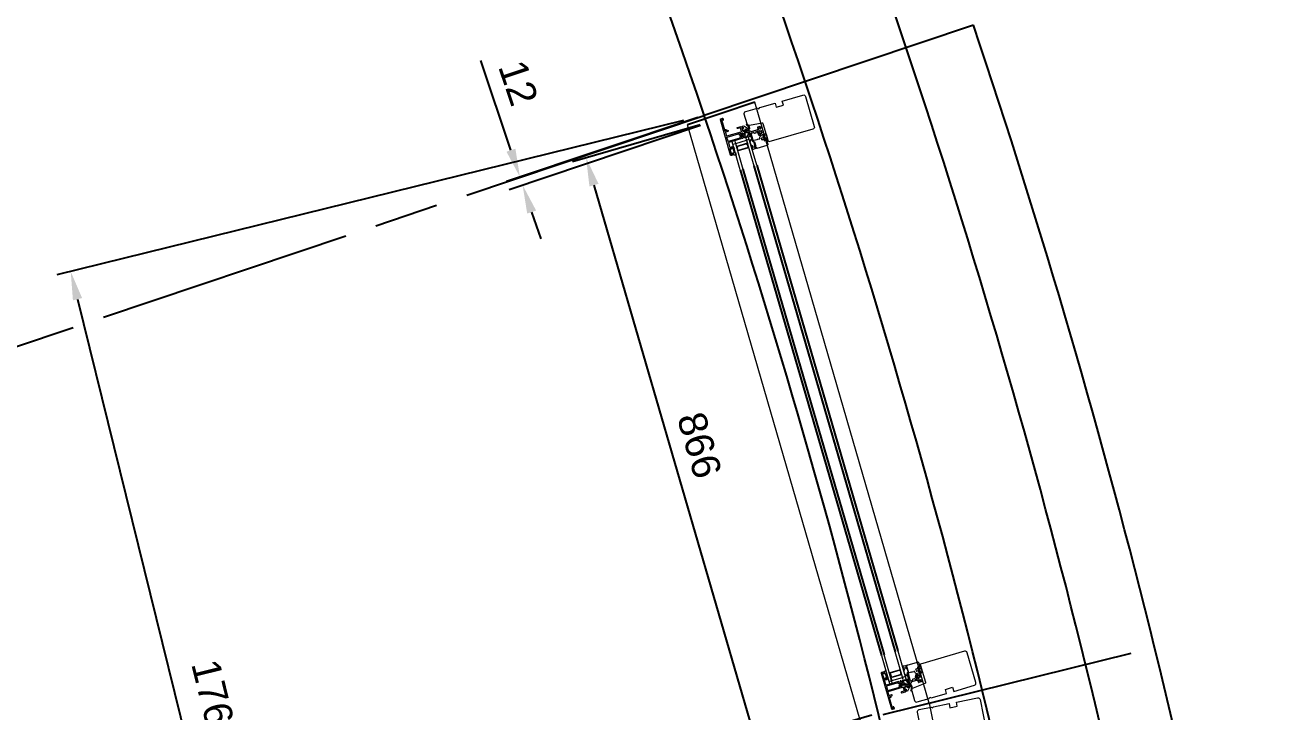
# Model space of a CAD drawing. Header units: inches. Extents: x 19267 to 40087, y 4081 to 15521.
# Drawn here: x 28340 to 30113, y 7083 to 8051 of the extents above; entities that cross this region are included whole.
import ezdxf

# ---------------------------------------------------------------- set-up
doc = ezdxf.new("R2010")
doc.units = ezdxf.units.IN
doc.header["$MEASUREMENT"] = 0
doc.linetypes.add('CENTERLINE', pattern=[30, 12, -1.5, 3, -1.5, 12])
doc.layers.get('DEFPOINTS').update_dxf_attribs({"color": 251})
doc.layers.add('20-TEXT', color=3, linetype='Continuous')
doc.layers.add('DWG', color=7, linetype='Continuous')
doc.layers.add('NEW_GF', color=7, linetype='Continuous', true_color=0xffffff)
for name, color, linetype, lineweight in [('VELFAC_ALU', 4, 'Continuous', 0), ('VELFAC_COMPOSITE', 4, 'Continuous', 0), ('VELFAC_GASKET', 5, 'Continuous', 0), ('VELFAC_GLAZING', 5, 'Continuous', 0), ('VELFAC_GLAZING_BEAD', 5, 'Continuous', 0), ('VELFAC_WOOD', 2, 'Continuous', 0)]:
    doc.layers.add(name, color=color, linetype=linetype, lineweight=lineweight)
doc.styles.get("Standard").update_dxf_attribs({"font": 'arial.ttf'})
doc.dimstyles.new('20-TEXT', dxfattribs={"dimscale": 20, "dimtxt": 2, "dimasz": 2, "dimexe": 1, "dimexo": 1.5, "dimgap": 1, "dimtad": 1, "dimdec": 0, "dimzin": 0, "dimdsep": 46, "dimtxsty": 'Standard', "dimcen": 0.09, "dimadec": 4, "dimazin": 0, "dimtfac": 1, "dimtdec": 0, "dimtofl": 0, "dimtmove": 0, "dimatfit": 3, "dimfxl": 1, "dimtolj": 1, "dimtzin": 0, "dimarcsym": 0})

# ---------------------------------------------------------------- blocks, each defined once
blk = doc.blocks.new('*D103')
at = {"layer": '20-TEXT', "color": 0, "lineweight": -2, "transparency": 16777216}
for p, q in [((29267.6, 7916.6), (28384.9, 7698.8)), ((28413.9, 7664.7), (28816.2, 6033.7)), ((29689.1, 6207.8), (28806.4, 5990.1))]:
    blk.add_line(p, q, dxfattribs=at)
at = {"layer": '20-TEXT', "color": 0, "transparency": 16777216}
for points in [[(28420.3, 7666.3), (28407.4, 7663.1), (28404.3, 7703.6)], [(28822.7, 6035.3), (28809.8, 6032.1), (28825.8, 5994.9)]]:
    blk.add_solid(points, dxfattribs=at)
at = {"layer": 'DEFPOINTS', "color": 0, "transparency": 16777216}
for p in [(29296.7, 7923.7), (29718.3, 6215), (28825.8, 5994.9)]:
    blk.add_point(p, dxfattribs=at)
at = {"layer": '20-TEXT', "color": 0, "transparency": 16777216, "insert": (28659.9, 6860.3), "char_height": 40, "attachment_point": 5, "rotation": 283.8574}
blk.add_mtext('\\A1;1760 Structural Opening', dxfattribs=at)
blk = doc.blocks.new('*D106')
at = {"layer": '20-TEXT', "color": 0, "lineweight": -2, "transparency": 16777216}
for p, q in [((29291.2, 7910.5), (29111.1, 7858.2)), ((29141.4, 7825.4), (29360.8, 7070.2)), ((29532.9, 7078.5), (29352.7, 7026.2))]:
    blk.add_line(p, q, dxfattribs=at)
at = {"layer": '20-TEXT', "color": 0, "transparency": 16777216}
for points in [[(29147.8, 7827.2), (29135, 7823.5), (29130.3, 7863.8)], [(29367.2, 7072), (29354.4, 7068.3), (29371.9, 7031.8)]]:
    blk.add_solid(points, dxfattribs=at)
at = {"layer": 'DEFPOINTS', "color": 0, "transparency": 16777216}
for p in [(29320, 7918.9), (29561.7, 7086.9), (29371.9, 7031.8)]:
    blk.add_point(p, dxfattribs=at)
at = {"layer": '20-TEXT', "color": 0, "transparency": 16777216, "insert": (29289.9, 7459), "char_height": 40, "attachment_point": 5, "rotation": 286.1959}
blk.add_mtext('\\A1;866', dxfattribs=at)
blk = doc.blocks.new('*D107')
at = {"layer": '20-TEXT', "color": 0, "lineweight": -2, "transparency": 16777216}
for p, q in [((29024.4, 7874.7), (28982.1, 8000.9)), ((29287.8, 7920.7), (29018.1, 7830.4)), ((29291.6, 7909.4), (29022, 7819)), ((29053.6, 7787.4), (29066.3, 7749.5))]:
    blk.add_line(p, q, dxfattribs=at)
at = {"layer": '20-TEXT', "color": 0, "transparency": 16777216}
for points in [[(29030.7, 7876.8), (29018.1, 7872.6), (29037.1, 7836.7)], [(29059.9, 7789.6), (29047.3, 7785.3), (29040.9, 7825.4)]]:
    blk.add_solid(points, dxfattribs=at)
at = {"layer": 'DEFPOINTS', "color": 0, "transparency": 16777216}
for p in [(29316.2, 7930.3), (29320, 7918.9), (29037.1, 7836.7)]:
    blk.add_point(p, dxfattribs=at)
at = {"layer": '20-TEXT', "color": 0, "transparency": 16777216, "insert": (29034.9, 7969.5), "char_height": 40, "attachment_point": 5, "rotation": 288.5229}
blk.add_mtext('\\A1;12', dxfattribs=at)

msp = doc.modelspace()

# ---------------------------------------------------------------- hatches: boundary and pattern name
at = {"layer": 'VELFAC_COMPOSITE'}
h = msp.add_hatch(color=8, dxfattribs=at)
h.paths.add_polyline_path([(29354.6, 7892.4, -0.520567), (29352.7, 7894), (29352.7, 7894.4, 0.520567), (29351.9, 7895), (29350.2, 7894.5, -0.131652), (29350.1, 7894.5), (29349.7, 7894.6, -0.414214), (29349.5, 7894.9), (29349.7, 7895.8, -0.414214), (29350.1, 7896), (29350.2, 7896, 1.69614), (29350.5, 7897), (29350.3, 7897.1, -0.414214), (29350.1, 7897.4), (29350.3, 7898.3, -0.414214), (29350.7, 7898.5), (29351, 7898.4, -0.131652), (29351.2, 7898.3), (29352.4, 7897.1, 0.57735), (29353.3, 7897.4), (29353.7, 7899.1, -0.267949), (29355.1, 7900.5), (29356, 7900.8, 0.267949), (29356.2, 7901, -0.267949), (29356.4, 7901.2), (29359.9, 7902.2, -0.176327), (29360.5, 7902.1), (29362.7, 7901.2, 0.176327), (29364, 7901.1), (29371.9, 7903.4, 0.414214), (29372.2, 7904), (29371.5, 7906.4, -0.414214), (29371.9, 7907), (29375.2, 7908, -0.414214), (29375.9, 7907.6), (29376.3, 7906.1, -0.342001), (29375.9, 7904.9, -0.490311), (29375.6, 7905.1), (29375.3, 7905.9, 0.414214), (29374.7, 7906.3), (29373.7, 7906, 0.414214), (29373.4, 7905.4), (29374.3, 7902.2, 0.198912), (29374.8, 7901.6), (29376.3, 7900.8, 0.668179), (29376.7, 7901.1), (29376.5, 7901.8, -0.490311), (29376.7, 7902.1, -0.342001), (29377.7, 7901.3), (29378.1, 7899.8, -0.414214), (29377.8, 7899.1), (29374.8, 7898.3, -0.198912), (29374.1, 7898.4), (29373.3, 7898.8, -0.198912), (29373.2, 7898.9), (29373.1, 7899.1, -0.414214), (29373.2, 7899.4), (29374.2, 7899.7, 0.668179), (29374.2, 7900.2), (29373.3, 7900.7, -0.148291), (29372.9, 7901.2, 0.357756), (29372.3, 7901.4), (29369.9, 7900.7, 0.414214), (29369.6, 7900.3), (29369.9, 7899.5, -0.414214), (29369.7, 7899.1), (29367.5, 7898.5, -0.349216), (29367.2, 7898.6), (29366.7, 7899.5, 0.349216), (29366.3, 7899.7), (29360, 7897.8, 0.414214), (29359.3, 7896.6), (29359.5, 7895.9, 0.414214), (29360.1, 7895.6), (29361.5, 7896, -0.414214), (29362.1, 7895.7), (29362.2, 7895.4, -0.414214), (29361.7, 7894.5)])
h.paths.add_polyline_path([(29358.2, 7895.8), (29358.1, 7896.3, -0.414214), (29359.6, 7899), (29360.2, 7899.2, 1), (29359.8, 7900.6), (29355.8, 7899.4, 0.267949), (29354.8, 7898.3), (29354, 7895), (29354, 7894.5, 0.520567), (29354.8, 7893.8), (29357.5, 7894.6, 0.414214)], flags=16)
h = msp.add_hatch(color=8, dxfattribs=at)
h.paths.add_polyline_path([(29576.7, 7127.7, 0.520567), (29575.9, 7125.4), (29576.2, 7125.1, -0.520567), (29575.8, 7124.1), (29574.1, 7123.6, 0.131652), (29574, 7123.6), (29573.7, 7123.3, 0.414214), (29573.8, 7122.9), (29574.4, 7122.2, 0.414214), (29574.8, 7122.3), (29574.9, 7122.4, -1.69614), (29575.7, 7121.6), (29575.6, 7121.5, 0.414214), (29575.6, 7121.1), (29576.2, 7120.5, 0.414214), (29576.7, 7120.5), (29576.9, 7120.8, 0.131652), (29577, 7120.9), (29577.4, 7122.6, -0.57735), (29578.3, 7122.9), (29579.5, 7121.7, 0.267949), (29581.5, 7121.2), (29582.4, 7121.5, -0.267949), (29582.7, 7121.4, 0.267949), (29583, 7121.3), (29586.4, 7122.3, 0.176327), (29587, 7122.7), (29588.2, 7124.7, -0.176327), (29589.3, 7125.5), (29597.2, 7127.8, -0.414214), (29597.8, 7127.4), (29598.5, 7125, 0.414214), (29599.1, 7124.7), (29602.5, 7125.7, 0.414214), (29602.8, 7126.3), (29602.4, 7127.8, 0.342001), (29601.4, 7128.6, 0.490311), (29601.2, 7128.3), (29601.5, 7127.4, -0.414214), (29601.1, 7126.8), (29600.2, 7126.5, -0.414214), (29599.5, 7126.9), (29598.6, 7130, -0.198912), (29598.7, 7130.8), (29599.5, 7132.3, -0.668179), (29600.1, 7132.2), (29600.2, 7131.6, 0.490311), (29600.5, 7131.4, 0.342001), (29601, 7132.6), (29600.5, 7134.1, 0.414214), (29599.9, 7134.5), (29597, 7133.6, 0.198912), (29596.4, 7133.1), (29595.9, 7132.3, 0.198912), (29595.9, 7132.2), (29596, 7132, 0.414214), (29596.2, 7131.8), (29597.1, 7132.1, -0.668179), (29597.5, 7131.7), (29596.9, 7130.7, 0.148291), (29596.8, 7130.1, -0.357756), (29596.5, 7129.6), (29594, 7128.9, -0.414214), (29593.7, 7129.1), (29593.4, 7130, 0.414214), (29593, 7130.2), (29590.9, 7129.6, 0.349216), (29590.7, 7129.2), (29590.7, 7128.2, -0.349216), (29590.5, 7127.9), (29584.2, 7126, -0.414214), (29582.9, 7126.7), (29582.7, 7127.4, -0.414214), (29583.1, 7128), (29584.5, 7128.4, 0.414214), (29584.8, 7129), (29584.8, 7129.3, 0.414214), (29583.8, 7129.8)])
h.paths.add_polyline_path([(29581.6, 7126.8), (29581.7, 7126.3, 0.414214), (29584.5, 7124.8), (29585.1, 7125, -1), (29585.5, 7123.7), (29581.5, 7122.5, -0.267949), (29580.1, 7122.9), (29577.6, 7125.2), (29577.3, 7125.6, -0.520567), (29577.7, 7126.7), (29580.3, 7127.5, -0.414214)], flags=16)

# ---------------------------------------------------------------- linework, layer by layer
at = {"color": 5}
msp.add_arc((19156.8, 4516), 10697.3, 9.13882, 18.57589, dxfattribs=at)
at = {"layer": '20-TEXT', "color": 1, "linetype": 'CENTERLINE', "ltscale": 30}
for p, q in [((26403, 6951), (29296.7, 7923.7)), ((26403, 6303.5), (29931.1, 7173.9))]:
    msp.add_line(p, q, dxfattribs=at)
at = {"layer": 'DWG', "ltscale": 5}
for p, q in [((29347.5, 7846.8), (29546.3, 7162.4)), ((29351.3, 7847.9), (29550.1, 7163.5)), ((29366.7, 7852.4), (29565.5, 7168)), ((29370.6, 7853.5), (29569.3, 7169.1))]:
    msp.add_line(p, q, dxfattribs=at)
at = {"layer": 'NEW_GF', "color": 4, "linetype": 'Continuous', "ltscale": 100}
for p, q in [((29676, 8050.8), (29296.7, 7923.7)), ((29676, 8050.8), (29296.7, 7923.7)), ((29367.9, 7942.3), (29273.1, 7910.5))]:
    msp.add_line(p, q, dxfattribs=at)
msp.add_arc((19163.1, 4518.7), 10690.4, 18.57328, 23.96649, dxfattribs=at)
at = {"layer": 'NEW_GF', "color": 2, "linetype": 'Continuous', "ltscale": 100}
for centre, radius, start, end in [((19166.8, 4520.2), 10836.4, 18.57079, 23.6146), ((19166.8, 4520.2), 10836.4, 18.57079, 23.6146), ((19158.1, 4516.3), 10995.9, 18.57497, 23.27382)]:
    msp.add_arc(centre, radius, start, end, dxfattribs=at)
at = {"layer": 'NEW_GF', "color": 1, "linetype": 'Continuous', "ltscale": 100}
for centre, radius, start, end in [((19159.7, 4516.6), 11094.3, 9.14031, 18.57608), ((19161.1, 4517.2), 10992.8, 9.13767, 18.57571), ((19159.8, 4516.4), 10844.2, 9.13981, 18.57805)]:
    msp.add_arc(centre, radius, start, end, dxfattribs=at)
at = {"layer": 'VELFAC_ALU'}
for p, q in [((29613.4, 7095.5), (29367.9, 7942.3)), ((29516.3, 7071.5), (29273.1, 7910.5)), ((29613.4, 7095.5), (29789.9, 6231.7))]:
    msp.add_line(p, q, dxfattribs=at)
for points in [[(29348.1, 7890.6), (29331.2, 7885.7, 0.414214), (29330.9, 7885.1), (29332.7, 7878.8, 0.414214), (29333.3, 7878.5), (29334.9, 7878.9, -0.414214), (29335.3, 7878.7), (29335.6, 7877.6, -0.341999), (29335.2, 7876.4, -0.490314), (29334.9, 7876.5), (29334.6, 7877.4, 0.414214), (29334.4, 7877.5), (29333.2, 7877.1, 0.414214), (29332.8, 7876.5), (29335, 7868.8, 0.414214), (29335.7, 7868.5), (29336.9, 7868.9, 0.414214), (29337, 7869.1), (29336.8, 7869.9, -0.490314), (29337, 7870.2, -0.341999), (29338, 7869.4), (29338.3, 7868.3, -0.414214), (29338.1, 7867.9), (29335, 7867, -0.414214), (29333.8, 7867.7), (29319.4, 7917.6, -0.414214), (29320, 7918.9), (29322.4, 7919.6, -0.414214), (29323.1, 7919.2), (29323.5, 7917.8, -0.341999), (29323, 7916.6, -0.490314), (29322.7, 7916.8), (29322.3, 7918.3, 0.414214), (29322.1, 7918.4), (29321, 7918.1, 0.414214), (29320.9, 7917.9), (29325.5, 7901.7, 0.414214), (29325.8, 7901.6), (29326.8, 7901.9, 0.414214), (29327, 7902.2), (29326.5, 7903.6, -0.490314), (29326.7, 7903.9, -0.341999), (29327.7, 7903.2), (29327.8, 7902.7, 0.414214), (29328.5, 7902.4), (29329.6, 7902.7, -1), (29330, 7901.1), (29326.9, 7900.2, 0.414214), (29326.6, 7899.5), (29327.9, 7895, 0.414214), (29328.5, 7894.7), (29348.9, 7900.6, 0.414214), (29349.2, 7901.2), (29347.9, 7905.7, 0.414214), (29347.3, 7906), (29344.2, 7905.1, -1), (29343.7, 7906.8), (29348.6, 7908.2, -0.198912), (29348.7, 7908.2), (29350.7, 7907, -0.341999), (29351.2, 7905.9, -0.490314), (29350.9, 7905.8), (29349.8, 7906.4, 0.668179), (29349.5, 7906.2), (29350.9, 7901.4, 0.414214), (29351.2, 7901.2), (29356, 7902.6, 0.668179), (29356, 7903), (29354.8, 7903.7, -0.490314), (29354.7, 7904, -0.341999), (29356, 7904.2), (29358.6, 7902.7, -0.668179), (29358.5, 7901.8), (29353.9, 7900.5, 0.267949), (29353.2, 7899.8), (29352.6, 7897.3, -0.57735), (29352.3, 7897.2), (29350.9, 7898.6, 0.57735), (29350.4, 7898.5), (29349.3, 7894.2, 0.760346), (29349.8, 7893.9, -0.171785), (29349.9, 7894), (29351.5, 7894.2, 0.267949), (29351.7, 7894.3, -0.957292), (29352.1, 7894.1), (29351.1, 7891.3, -0.493145), (29350.8, 7891.2), (29350, 7891.7, -0.315299), (29350, 7891.9), (29350, 7892, 0.414214), (29349.8, 7892.2), (29348.9, 7892.5), (29348.5, 7890.9, -0.267949)], [(29328.8, 7893), (29345.1, 7897.7, -0.414214), (29345.4, 7897.6), (29345.8, 7896.1, 0.414214), (29346.2, 7895.9), (29346.3, 7896, 0.267949), (29346.5, 7896.2), (29347, 7898.1, -0.267949), (29347.2, 7898.3), (29348.3, 7898.6, -0.57735), (29348.6, 7898.4), (29347.4, 7893.6, -0.267949), (29347.3, 7893.4), (29346.9, 7893.3, 0.414214), (29346.7, 7893), (29347, 7892, -0.414214), (29346.8, 7891.8), (29330.5, 7887, -0.414214), (29330.3, 7887.2), (29328.6, 7892.7, -0.414214)], [(29570.3, 7125.8), (29553.4, 7120.9, -0.414214), (29552.7, 7121.2), (29550.9, 7127.5, -0.414214), (29551.3, 7128.1), (29552.9, 7128.6, 0.414214), (29553.1, 7128.9), (29552.7, 7130.1, 0.341999), (29551.8, 7130.8, 0.490314), (29551.6, 7130.6), (29551.8, 7129.8, -0.414214), (29551.7, 7129.5), (29550.4, 7129.2, -0.414214), (29549.8, 7129.5), (29547.6, 7137.2, -0.414214), (29547.9, 7137.8), (29549.2, 7138.2, -0.414214), (29549.4, 7138), (29549.6, 7137.2, 0.490314), (29549.9, 7137.1, 0.341999), (29550.4, 7138.2), (29550, 7139.4, 0.414214), (29549.7, 7139.6), (29546.6, 7138.7, 0.414214), (29545.9, 7137.5), (29560.5, 7087.6, 0.414214), (29561.7, 7086.9), (29564.1, 7087.6, 0.414214), (29564.5, 7088.2), (29564, 7089.7, 0.341999), (29563, 7090.4, 0.490314), (29562.9, 7090.1), (29563.3, 7088.6, -0.414214), (29563.2, 7088.3), (29562.1, 7088, -0.414214), (29561.9, 7088.2), (29557.2, 7104.3, -0.414214), (29557.3, 7104.5), (29558.4, 7104.9, -0.414214), (29558.6, 7104.7), (29559, 7103.2, 0.490314), (29559.3, 7103.1, 0.341999), (29559.8, 7104.3), (29559.6, 7104.7, -0.414214), (29560, 7105.3), (29561.1, 7105.7, 1), (29560.6, 7107.3), (29557.5, 7106.4, -0.414214), (29556.9, 7106.7), (29555.6, 7111.2, -0.414214), (29555.9, 7111.8), (29576.2, 7117.8, -0.414214), (29576.9, 7117.4), (29578.2, 7112.9, -0.414214), (29577.8, 7112.3), (29574.7, 7111.4, 1), (29575.2, 7109.8), (29580.1, 7111.2, 0.198912), (29580.2, 7111.3), (29581.3, 7113.3, 0.341999), (29581.1, 7114.5, 0.490314), (29580.8, 7114.5), (29580.2, 7113.4, -0.668179), (29579.8, 7113.4), (29578.4, 7118.2, -0.414214), (29578.6, 7118.5), (29583.4, 7119.9, -0.668179), (29583.6, 7119.6), (29582.9, 7118.3, 0.490314), (29583, 7118.1, 0.341999), (29584.2, 7118.5), (29585.6, 7121.2, 0.668179), (29585, 7121.9), (29580.5, 7120.6, -0.267949), (29579.5, 7120.8), (29577.7, 7122.5, 0.57735), (29577.4, 7122.4), (29576.9, 7120.5, -0.57735), (29576.4, 7120.3), (29573.2, 7123.4, -0.760346), (29573.5, 7123.9, 0.171785), (29573.6, 7123.9), (29575.1, 7124.6, -0.267949), (29575.3, 7124.6, 0.957292), (29575.5, 7124.9), (29573.2, 7126.8, 0.493145), (29572.8, 7126.7), (29572.5, 7125.9, 0.315299), (29572.5, 7125.7), (29572.6, 7125.6, -0.414214), (29572.6, 7125.3), (29571.9, 7124.6), (29570.8, 7125.7, 0.267949)], [(29555.2, 7113.4), (29571.6, 7118.2, 0.414214), (29571.7, 7118.4), (29571.3, 7119.9, -0.414214), (29571.5, 7120.2), (29571.6, 7120.3, -0.267949), (29571.9, 7120.2), (29573.3, 7118.9, 0.267949), (29573.6, 7118.8), (29574.8, 7119.1, 0.57735), (29574.9, 7119.5), (29571.3, 7122.9, 0.267949), (29571.1, 7122.9), (29570.7, 7122.8, -0.414214), (29570.3, 7123), (29570.1, 7124, 0.414214), (29569.8, 7124.1), (29553.5, 7119.4, 0.414214), (29553.4, 7119.1), (29555, 7113.6, 0.414214)]]:
    msp.add_lwpolyline(points, format="xyb", close=True, dxfattribs=at)
at = {"layer": 'VELFAC_COMPOSITE'}
for p, q in [((29375.2, 7908), (29371.9, 7907)), ((29349.7, 7895.8), (29349.5, 7894.9)), ((29349.7, 7894.6), (29350.1, 7894.5)), ((29350.3, 7898.3), (29350.1, 7897.4)), ((29350.2, 7896), (29350.1, 7896)), ((29350.2, 7894.5), (29351.9, 7895)), ((29350.3, 7897.1), (29350.5, 7897)), ((29351, 7898.4), (29350.7, 7898.5)), ((29352.4, 7897.1), (29351.2, 7898.3)), ((29352.7, 7894.4), (29352.7, 7894)), ((29353.7, 7899.1), (29353.3, 7897.4)), ((29354, 7895), (29354.8, 7898.3)), ((29354, 7894.5), (29354, 7895)), ((29354.6, 7892.4), (29361.7, 7894.5)), ((29357.5, 7894.6), (29354.8, 7893.8)), ((29356, 7900.8), (29355.1, 7900.5)), ((29355.8, 7899.4), (29359.8, 7900.6)), ((29359.9, 7902.2), (29356.4, 7901.2)), ((29358.1, 7896.3), (29358.2, 7895.8)), ((29359.5, 7895.9), (29359.3, 7896.6)), ((29360.2, 7899.2), (29359.6, 7899)), ((29360, 7897.8), (29366.3, 7899.7)), ((29361.5, 7896), (29360.1, 7895.6)), ((29362.7, 7901.2), (29360.5, 7902.1)), ((29362.2, 7895.4), (29362.1, 7895.7)), ((29371.9, 7903.4), (29364, 7901.1)), ((29366.7, 7899.5), (29367.2, 7898.6)), ((29367.5, 7898.5), (29369.7, 7899.1)), ((29369.9, 7899.5), (29369.6, 7900.3)), ((29369.9, 7900.7), (29372.3, 7901.4)), ((29371.5, 7906.4), (29372.2, 7904)), ((29373.1, 7899.1), (29373.2, 7898.9)), ((29374.2, 7899.7), (29373.2, 7899.4)), ((29373.3, 7900.7), (29374.2, 7900.2)), ((29373.3, 7898.8), (29374.1, 7898.4)), ((29374.3, 7902.2), (29373.4, 7905.4)), ((29373.7, 7906), (29374.7, 7906.3)), ((29376.3, 7900.8), (29374.8, 7901.6)), ((29374.8, 7898.3), (29377.8, 7899.1)), ((29375.3, 7905.9), (29375.6, 7905.1)), ((29376.3, 7906.1), (29375.9, 7907.6)), ((29376.5, 7901.8), (29376.7, 7901.1)), ((29378.1, 7899.8), (29377.7, 7901.3)), ((29576.7, 7127.7), (29583.8, 7129.8)), ((29584.5, 7128.4), (29583.1, 7128)), ((29584.2, 7126), (29590.5, 7127.9)), ((29584.8, 7129.3), (29584.8, 7129)), ((29597.2, 7127.8), (29589.3, 7125.5)), ((29590.7, 7128.2), (29590.7, 7129.2)), ((29590.9, 7129.6), (29593, 7130.2)), ((29593.4, 7130), (29593.7, 7129.1)), ((29594, 7128.9), (29596.5, 7129.6)), ((29595.9, 7132.3), (29596.4, 7133.1)), ((29596, 7132), (29595.9, 7132.2)), ((29597.1, 7132.1), (29596.2, 7131.8)), ((29596.9, 7130.7), (29597.5, 7131.7)), ((29597, 7133.6), (29599.9, 7134.5)), ((29598.6, 7130), (29599.5, 7126.9)), ((29599.5, 7132.3), (29598.7, 7130.8)), ((29600.2, 7131.6), (29600.1, 7132.2)), ((29600.5, 7134.1), (29601, 7132.6)), ((29601.5, 7127.4), (29601.2, 7128.3)), ((29602.4, 7127.8), (29602.8, 7126.3)), ((29573.7, 7123.3), (29574, 7123.6)), ((29574.4, 7122.2), (29573.8, 7122.9)), ((29574.1, 7123.6), (29575.8, 7124.1)), ((29574.9, 7122.4), (29574.8, 7122.3)), ((29575.6, 7121.5), (29575.7, 7121.6)), ((29576.2, 7120.5), (29575.6, 7121.1)), ((29576.2, 7125.1), (29575.9, 7125.4)), ((29576.9, 7120.8), (29576.7, 7120.5)), ((29577.4, 7122.6), (29577, 7120.9)), ((29577.3, 7125.6), (29577.6, 7125.2)), ((29577.6, 7125.2), (29580.1, 7122.9)), ((29580.3, 7127.5), (29577.7, 7126.7)), ((29579.5, 7121.7), (29578.3, 7122.9)), ((29581.5, 7122.5), (29585.5, 7123.7)), ((29582.4, 7121.5), (29581.5, 7121.2)), ((29581.7, 7126.3), (29581.6, 7126.8)), ((29582.7, 7127.4), (29582.9, 7126.7)), ((29586.4, 7122.3), (29583, 7121.3)), ((29585.1, 7125), (29584.5, 7124.8)), ((29588.2, 7124.7), (29587, 7122.7)), ((29598.5, 7125), (29597.8, 7127.4)), ((29602.5, 7125.7), (29599.1, 7124.7)), ((29600.2, 7126.5), (29601.1, 7126.8))]:
    msp.add_line(p, q, dxfattribs=at)
for centre, radius, start, end in [((29375.4, 7907.5), 0.5, 16.1217, 106.1217), ((29349.8, 7894.9), 0.3, 166.1217, 256.1217), ((29350, 7895.7), 0.3, 76.1217, 166.1217), ((29350.4, 7897.3), 0.3, 166.1217, 256.1217), ((29350.1, 7894.8), 0.3, 256.1217, 286.1217), ((29350.6, 7896.4), 0.6, 227.1667, 105.0768), ((29350.6, 7898.2), 0.3, 76.1217, 166.1217), ((29351, 7898.1), 0.3, 46.1217, 76.1217), ((29352.1, 7894.4), 0.6, 356.1217, 106.1217), ((29352.8, 7897.5), 0.5, 226.1217, 346.1217), ((29354.2, 7893.9), 1.5, 176.1217, 286.1217), ((29355.6, 7898.6), 2, 106.1217, 166.1217), ((29354.6, 7894.5), 0.7, 176.1217, 286.1217), ((29356.3, 7898), 1.5, 106.1217, 166.1217), ((29355.9, 7901.1), 0.3, 286.1217, 346.1217), ((29356.5, 7900.9), 0.3, 106.1217, 166.1217), ((29357.2, 7895.5), 1, 286.1217, 16.1217), ((29360.2, 7896.9), 2.2, 106.1217, 196.1217), ((29360.2, 7896.9), 1, 106.1217, 196.1217), ((29359.9, 7896.1), 0.5, 196.1217, 286.1217), ((29360, 7899.9), 0.7, 286.1217, 106.1217), ((29360.1, 7901.2), 1, 66.1217, 106.1217), ((29361.7, 7895.5), 0.5, 16.1217, 106.1217), ((29361.5, 7895.2), 0.75, 286.1217, 16.1217), ((29363.5, 7903), 2, 246.1217, 286.1217), ((29366.4, 7899.4), 0.3, 29.1217, 106.1217), ((29367.4, 7898.8), 0.3, 209.1217, 286.1217), ((29369.9, 7900.4), 0.3, 106.1217, 196.1217), ((29369.6, 7899.4), 0.3, 286.1217, 16.1217), ((29372, 7906.5), 0.5, 106.1217, 196.1217), ((29371.8, 7903.9), 0.5, 286.1217, 16.1217), ((29372.4, 7900.9), 0.5, 27.3818, 106.1217), ((29373.8, 7901.6), 1, 207.3818, 241.1217), ((29373.3, 7899.2), 0.2, 106.1217, 196.1217), ((29373.4, 7899), 0.2, 196.1217, 241.1217), ((29373.9, 7905.5), 0.5, 106.1217, 196.1217), ((29374.6, 7899.3), 1, 241.1217, 286.1217), ((29374.1, 7899.9), 0.3, 286.1217, 61.1217), ((29375.3, 7902.5), 1, 196.1217, 241.1217), ((29374.8, 7905.8), 0.5, 16.1217, 106.1217), ((29375.8, 7905.1), 0.2, 196.1217, 300.5987), ((29375.4, 7905.8), 1, 300.5987, 16.1217), ((29376.4, 7901.1), 0.3, 241.1217, 16.1217), ((29376.7, 7901.9), 0.2, 91.6448, 196.1217), ((29376.7, 7901.1), 1, 16.1217, 91.6448), ((29377.7, 7899.6), 0.5, 286.1217, 16.1217), ((29577.1, 7126.3), 1.5, 106.2704, 216.2704), ((29583.2, 7127.5), 0.5, 106.2704, 196.2704), ((29584, 7129.1), 0.75, 16.2704, 106.2704), ((29584.4, 7128.9), 0.5, 286.2704, 16.2704), ((29590.4, 7128.2), 0.3, 286.2704, 3.2704), ((29591, 7129.3), 0.3, 106.2704, 183.2704), ((29593.1, 7129.9), 0.3, 16.2704, 106.2704), ((29594, 7129.2), 0.3, 196.2704, 286.2704), ((29596.1, 7132.2), 0.2, 151.2704, 196.2704), ((29596.2, 7132), 0.2, 196.2704, 286.2704), ((29597.2, 7132.7), 1, 106.2704, 151.2704), ((29596.3, 7130.1), 0.5, 286.2704, 5.0104), ((29597.8, 7130.2), 1, 151.2704, 185.0104), ((29597.2, 7131.8), 0.3, 331.2704, 106.2704), ((29597.3, 7127.3), 0.5, 16.2704, 106.2704), ((29599.6, 7130.3), 1, 151.2704, 196.2704), ((29599.8, 7132.1), 0.3, 16.2704, 151.2704), ((29600.1, 7134), 0.5, 16.2704, 106.2704), ((29600.4, 7131.6), 0.2, 196.2704, 300.7473), ((29600, 7132.3), 1, 300.7473, 16.2704), ((29601.4, 7128.4), 0.2, 91.7934, 196.2704), ((29601.4, 7127.6), 1, 16.2704, 91.7934), ((29574, 7123.1), 0.3, 136.2704, 226.2704), ((29574.2, 7123.4), 0.3, 106.2704, 136.2704), ((29574.6, 7122.5), 0.3, 226.2704, 316.2704), ((29575.5, 7122.2), 0.6, 287.3154, 165.2254), ((29575.8, 7121.3), 0.3, 136.2704, 226.2704), ((29575.7, 7124.7), 0.6, 286.2704, 36.2704), ((29576.5, 7120.7), 0.3, 226.2704, 316.2704), ((29576.7, 7121), 0.3, 316.2704, 346.2704), ((29577.9, 7126), 0.7, 106.2704, 216.2704), ((29577.9, 7122.5), 0.5, 46.2704, 166.2704), ((29580.9, 7123.1), 2, 226.2704, 286.2704), ((29581.1, 7123.9), 1.5, 226.2704, 286.2704), ((29580.6, 7126.5), 1, 16.2704, 106.2704), ((29583.8, 7126.9), 2.2, 196.2704, 286.2704), ((29582.5, 7121.2), 0.3, 46.2704, 106.2704), ((29582.9, 7121.6), 0.3, 226.2704, 286.2704), ((29583.9, 7127), 1, 196.2704, 286.2704), ((29585.3, 7124.3), 0.7, 286.2704, 106.2704), ((29586.1, 7123.3), 1, 286.2704, 326.2704), ((29589.9, 7123.5), 2, 106.2704, 146.2704), ((29599, 7125.2), 0.5, 196.2704, 286.2704), ((29600, 7127), 0.5, 196.2704, 286.2704), ((29601, 7127.3), 0.5, 286.2704, 16.2704), ((29602.4, 7126.1), 0.5, 286.2704, 16.2704)]:
    msp.add_arc(centre, radius, start, end, dxfattribs=at)
at = {"layer": 'VELFAC_GASKET'}
for p, q in [((29349.7, 7908), (29349.7, 7908)), ((29351.6, 7908.5), (29349.9, 7908.2)), ((29353.5, 7907.8), (29351.6, 7908.5)), ((29359, 7904.3), (29353.5, 7907.8)), ((29356.1, 7910.6), (29357.8, 7909.4)), ((29358.4, 7909.9), (29356.4, 7911.1)), ((29349.8, 7907.6), (29351.8, 7906.8)), ((29351.8, 7906.8), (29350.4, 7904.4)), ((29350.8, 7903.1), (29352.6, 7902.1)), ((29353.9, 7902.5), (29355.3, 7904.9)), ((29355.3, 7904.9), (29359.7, 7902.1)), ((29377.7, 7889.3), (29377.2, 7891.2)), ((29377.5, 7891.8), (29379, 7892.2)), ((29379, 7892.2), (29380.2, 7892.5)), ((29379.5, 7894.9), (29379.3, 7895.8)), ((29380.9, 7895.8), (29379.5, 7894.9)), ((29380.9, 7895.8), (29379.5, 7894.9)), ((29381.5, 7895), (29381, 7894.7)), ((29381.5, 7895), (29381, 7894.7)), ((29381.3, 7893.6), (29382.1, 7890.8)), ((29381.3, 7893.6), (29382.1, 7890.8)), ((29382.2, 7895.6), (29381.5, 7895)), ((29382.2, 7895.6), (29381.5, 7895)), ((29382, 7894), (29382.6, 7895.2)), ((29382, 7894), (29382.6, 7895.2)), ((29382.1, 7890.8), (29382.9, 7890.8)), ((29382.1, 7890.8), (29382.9, 7890.8)), ((29383.3, 7891.4), (29382.6, 7891.6)), ((29383.3, 7891.4), (29382.6, 7891.6)), ((29382.9, 7890.8), (29383.2, 7890.8)), ((29382.9, 7890.8), (29383.2, 7890.8)), ((29383.7, 7892), (29384.1, 7891.7)), ((29384.3, 7896.3), (29385.4, 7892.6)), ((29334.8, 7870.1), (29333.3, 7875.3)), ((29333.6, 7876), (29335.3, 7876.5)), ((29335.7, 7877.2), (29335.3, 7878.7)), ((29336, 7879.4), (29337.5, 7879.1)), ((29336.5, 7879.3), (29337.1, 7877.2)), ((29337.7, 7877.3), (29337.1, 7877.2)), ((29337.1, 7877.2), (29338.3, 7872.9)), ((29337.5, 7877), (29337.8, 7877.1)), ((29338.4, 7875.8), (29337.5, 7876.3)), ((29338.6, 7878), (29339.1, 7876.4)), ((29338.6, 7872.5), (29339.2, 7872.3)), ((29361.1, 7886.6), (29362.4, 7882.3)), ((29362.1, 7889.2), (29361.2, 7886.9)), ((29362.7, 7882), (29364.3, 7881.1)), ((29366.1, 7887.4), (29363.3, 7889.5)), ((29368.2, 7881.8), (29366.4, 7887.1)), ((29368, 7878.4), (29367.1, 7880.4)), ((29367.5, 7881.1), (29367.8, 7881.2)), ((29369.6, 7878.6), (29368.7, 7878.2)), ((29368.7, 7877.1), (29369.9, 7877.6)), ((29370, 7878.4), (29369.9, 7878.5)), ((29379.8, 7889.4), (29378.3, 7889)), ((29380.9, 7889.7), (29379.8, 7889.4)), ((29381.4, 7888.6), (29381.2, 7889.2)), ((29383.6, 7888.7), (29381.5, 7888.5)), ((29337.1, 7870.3), (29335.4, 7869.8)), ((29338.4, 7868.1), (29337.8, 7869.9)), ((29340.6, 7871.2), (29341.6, 7867.8)), ((29580.4, 7148.3), (29581.7, 7148.4)), ((29580.5, 7146.7), (29580.9, 7144.6)), ((29582, 7147.5), (29581, 7147.3)), ((29582.2, 7147.8), (29582.2, 7147.7)), ((29597.3, 7145.3), (29597.5, 7144.7)), ((29599.3, 7146.5), (29597.4, 7145.5)), ((29548, 7135.9), (29549.5, 7130.7)), ((29550.1, 7137), (29548.4, 7136.5)), ((29550, 7139.6), (29550.5, 7137.8)), ((29550.2, 7130.4), (29551.9, 7130.9)), ((29553.5, 7138.1), (29552.5, 7141.6)), ((29552.5, 7136), (29553, 7136.5)), ((29553.8, 7131.3), (29552.5, 7135.5)), ((29552.6, 7130.5), (29553.1, 7129)), ((29554.2, 7133.1), (29553.6, 7132.2)), ((29554.3, 7131.4), (29553.8, 7131.3)), ((29554.4, 7129.1), (29553.8, 7131.3)), ((29554, 7131.6), (29554.3, 7131.6)), ((29554.1, 7128.8), (29555.2, 7129.9)), ((29555.5, 7131.3), (29555.1, 7132.9)), ((29577.9, 7140.9), (29578.9, 7142.5)), ((29579.1, 7136.2), (29577.9, 7140.5)), ((29581.3, 7134.5), (29579.3, 7135.9)), ((29581.6, 7144.2), (29581.8, 7144.3)), ((29582.5, 7144), (29583.8, 7138.5)), ((29583.8, 7138.2), (29582.5, 7134.9)), ((29594.6, 7142.7), (29595.1, 7140.9)), ((29596.3, 7143.8), (29594.9, 7143.3)), ((29595.7, 7140.6), (29597.2, 7141)), ((29597.4, 7144.1), (29596.3, 7143.8)), ((29597.2, 7141), (29598.4, 7141.3)), ((29599.1, 7143.8), (29599.8, 7144.3)), ((29599.1, 7143.8), (29599.8, 7144.3)), ((29599.9, 7141), (29599.1, 7143.8)), ((29599.9, 7141), (29599.1, 7143.8)), ((29600.8, 7139), (29599.1, 7139)), ((29599.1, 7139), (29599.4, 7138.1)), ((29600.8, 7139), (29599.1, 7139)), ((29599.8, 7144.3), (29600, 7144.4)), ((29599.8, 7144.3), (29600, 7144.4)), ((29600.4, 7144), (29599.9, 7143.4)), ((29600.4, 7144), (29599.9, 7143.4)), ((29600.8, 7139.9), (29600.3, 7140)), ((29600.8, 7139.9), (29600.3, 7140)), ((29600.7, 7141.1), (29601.9, 7140.4)), ((29600.7, 7141.1), (29601.9, 7140.4)), ((29601.8, 7139.8), (29600.8, 7139.9)), ((29601.8, 7139.8), (29600.8, 7139.9)), ((29601, 7143.7), (29601.3, 7144.1)), ((29603.9, 7140.4), (29602.8, 7144.1)), ((29579.2, 7116.7), (29580.2, 7118.5)), ((29582.1, 7114), (29579.6, 7115.4)), ((29580.8, 7112.3), (29582.1, 7114)), ((29580.9, 7111.9), (29580.9, 7111.9)), ((29582.8, 7112.5), (29581.2, 7111.9)), ((29581.6, 7118.9), (29584, 7117.5)), ((29584, 7114.2), (29582.8, 7112.5)), ((29584, 7117.5), (29586.2, 7122.2)), ((29586.8, 7120.1), (29584, 7114.2)), ((29587.7, 7113.2), (29588.5, 7115.2)), ((29589.3, 7115), (29588.3, 7113))]:
    msp.add_line(p, q, dxfattribs=at)
for centre in [(29366.2, 7878.9), (29579.3, 7145.4)]:
    msp.add_circle(centre, 0.196, dxfattribs=at)
for centre, radius, start, end in [((29349.9, 7907.9), 0.3, 151.1217, 241.1217), ((29349.9, 7907.9), 0.3, 101.1217, 151.1217), ((29356.3, 7910.8), 0.3, 57.8186, 237.8186), ((29355.1, 7905.7), 4.5, 344.0952, 53.8186), ((29355.8, 7905.6), 5, 342.0911, 58.587), ((29351.3, 7903.9), 1, 151.1217, 241.1217), ((29353.1, 7903), 1, 241.1217, 331.1217), ((29359.2, 7904.6), 0.3, 237.8186, 344.0952), ((29351, 7907.1), 10, 329.9676, 342.0911), ((29377.6, 7891.3), 0.5, 106.1217, 196.1217), ((29382.1, 7894), 3.54, 66.6894, 141.6251), ((29379.6, 7896), 0.375, 145.1411, 196.3376), ((29373.3, 7891.4), 7.16, 11.1277, 29.2287), ((29380.1, 7892.7), 0.2, 286.1217, 12.8318), ((29381.2, 7895.4), 0.462, 302.9878, 124.7782), ((29381.2, 7895.4), 0.462, 302.9878, 124.7782), ((29381.2, 7894.5), 0.3, 126.8137, 208.2069), ((29381.2, 7894.5), 0.3, 126.8137, 208.2069), ((29375.1, 7891.2), 6.64, 21.7296, 28.2069), ((29375.1, 7891.2), 6.64, 21.7296, 28.2069), ((29383.3, 7893), 1.59, 143.392, 243.9842), ((29383.3, 7893), 1.59, 143.392, 243.9842), ((29382.4, 7895.4), 0.3, 325.6357, 126.1217), ((29382.4, 7895.4), 0.3, 325.6357, 126.1217), ((29382.9, 7890.3), 0.5, 303.203, 91.1217), ((29382.9, 7890.3), 0.5, 303.203, 91.1217), ((29383.2, 7891.1), 0.3, 271.1217, 75.4051), ((29383.2, 7891.1), 0.3, 271.1217, 75.4051), ((29382.4, 7895.4), 2.14, 26.5488, 59.7186), ((29383.5, 7890.3), 1.6, 275.9803, 66.6005), ((29384.3, 7892.9), 1.16, 259.3424, 344.9099), ((29333.7, 7875.5), 0.5, 106.1217, 196.1217), ((29335.9, 7878.9), 0.6, 76.1217, 196.1217), ((29335.2, 7877), 0.6, 286.1217, 13.3978), ((29337.6, 7876.6), 0.382, 116.0837, 245.0179), ((29337.2, 7877.6), 1.5, 16.1217, 76.1217), ((29335.5, 7872.8), 3.2, 308.8978, 354.6327), ((29337.7, 7877.2), 0.1, 301.1217, 106.1217), ((29339.3, 7873.2), 1, 196.1217, 225.6309), ((29338.6, 7876.3), 0.5, 250.0559, 16.1217), ((29338.6, 7870.2), 2.22, 28.5405, 75.0401), ((29361.6, 7886.7), 0.5, 158.0893, 196.1217), ((29362.9, 7888.5), 1.05, 65.8648, 139.2884), ((29363.1, 7882.6), 0.799, 205.4802, 237.2733), ((29364.1, 7880.6), 0.5, 3.6929, 62.0044), ((29337.7, 7878.9), 27, 352.7874, 3.6929), ((29365.7, 7875.4), 1.29, 172.8477, 202.962), ((29364.8, 7875), 0.235, 202.9875, 305.8639), ((29375.6, 7861.3), 17.2, 113.519, 128.4132), ((29365.9, 7886.9), 0.5, 19.0994, 65.5613), ((29367.6, 7880.6), 0.5, 97.3154, 202.6079), ((29367.7, 7881.7), 0.5, 277.3154, 19.0994), ((29368.4, 7878.7), 0.535, 211.4434, 304.4239), ((29369.7, 7878.4), 0.221, 33.1333, 124.1974), ((29369.5, 7878.1), 0.562, 310.9882, 35.5292), ((29378.2, 7889.5), 0.5, 196.1217, 286.1217), ((29381, 7889.4), 0.327, 317.5229, 108.4886), ((29380.7, 7893.7), 4.59, 276.0741, 303.203), ((29380.7, 7893.7), 4.59, 276.0741, 303.203), ((29381.5, 7888.6), 0.167, 196.1217, 275.9803), ((29335.2, 7870.3), 0.5, 196.1217, 286.1217), ((29337.3, 7869.7), 0.6, 16.1217, 106.1217), ((29338.6, 7868.1), 0.2, 196.1217, 287.9915), ((29339, 7861.2), 6.73, 70.1197, 93.091), ((29341.4, 7867.7), 0.2, 235.2193, 16.1217), ((29575.9, 7147.9), 0.235, 86.5282, 189.4046), ((29577, 7148.1), 1.29, 189.4301, 219.5444), ((29577.8, 7165.3), 17.2, 263.9789, 278.8731), ((29555.2, 7130.1), 27, 28.6992, 39.6047), ((29581, 7146.7), 0.535, 87.9682, 180.9488), ((29581.6, 7147.9), 0.562, 356.863, 81.4039), ((29582, 7147.7), 0.221, 268.1947, 359.2589), ((29597.4, 7145.4), 0.167, 116.4118, 196.2704), ((29600, 7145), 1.6, 325.7916, 116.4118), ((29548.5, 7136.1), 0.5, 106.2704, 196.2704), ((29550, 7130.9), 0.5, 196.2704, 286.2704), ((29550.2, 7139.6), 0.2, 104.4007, 196.2704), ((29546.8, 7145.7), 6.73, 299.3011, 322.2724), ((29549.9, 7137.6), 0.6, 286.2704, 16.2704), ((29550.1, 7134.1), 3.2, 37.7595, 83.4943), ((29552.1, 7130.3), 0.6, 18.9944, 106.2704), ((29552.3, 7141.5), 0.2, 16.2704, 157.1729), ((29553.5, 7135.8), 1, 166.7613, 196.2704), ((29551.3, 7138), 2.22, 317.3521, 3.8516), ((29553.7, 7129.2), 0.6, 196.2704, 316.2704), ((29553.9, 7132), 0.382, 147.3742, 276.3085), ((29554.6, 7132.8), 0.5, 16.2704, 142.3362), ((29554.3, 7131.5), 0.1, 286.2704, 91.2704), ((29554.1, 7130.9), 1.5, 316.2704, 16.2704), ((29578.7, 7140.6), 0.799, 155.1188, 186.912), ((29578.4, 7142.8), 0.5, 330.3878, 28.6992), ((29579.6, 7136.3), 0.5, 196.2704, 234.3028), ((29581.4, 7144.6), 0.5, 189.7842, 295.0768), ((29581.6, 7135.5), 1.05, 253.1038, 326.5273), ((29582.1, 7143.9), 0.5, 13.2927, 115.0768), ((29583.3, 7138.4), 0.5, 326.8309, 13.2927), ((29595, 7142.9), 0.5, 106.2704, 196.2704), ((29595.6, 7141), 0.5, 196.2704, 286.2704), ((29597.4, 7144.4), 0.327, 283.9035, 74.8692), ((29599.5, 7140.6), 4.59, 89.1891, 116.318), ((29599.5, 7140.6), 4.59, 89.1891, 116.318), ((29598.5, 7141.1), 0.2, 19.5604, 106.2704), ((29592, 7138.6), 7.16, 3.1635, 21.2644), ((29599.8, 7138.2), 0.375, 196.0546, 247.251), ((29599.5, 7144.7), 0.5, 301.2704, 89.1891), ((29599.5, 7144.7), 0.5, 301.2704, 89.1891), ((29600.8, 7141.2), 3.54, 250.767, 325.7027), ((29601.3, 7142.6), 1.59, 148.408, 249.0001), ((29601.3, 7142.6), 1.59, 148.408, 249.0001), ((29593.4, 7139.8), 6.64, 4.1853, 10.6625), ((29593.4, 7139.8), 6.64, 4.1853, 10.6625), ((29600.2, 7144.2), 0.3, 316.987, 121.2704), ((29600.2, 7144.2), 0.3, 316.987, 121.2704), ((29600.3, 7140.3), 0.3, 184.1853, 265.5784), ((29600.3, 7140.3), 0.3, 184.1853, 265.5784), ((29600.8, 7139.5), 0.462, 267.6139, 89.4044), ((29600.8, 7139.5), 0.462, 267.6139, 89.4044), ((29602.1, 7143.2), 1.16, 47.4822, 133.0498), ((29601.8, 7140.1), 0.3, 266.2704, 66.7564), ((29601.8, 7140.1), 0.3, 266.2704, 66.7564), ((29601.8, 7140.2), 2.14, 332.6735, 5.8433), ((29580.1, 7116.2), 1, 151.2704, 241.2704), ((29581.1, 7118), 1, 61.2704, 151.2704), ((29581, 7112.2), 0.3, 151.2704, 241.2704), ((29581.1, 7112.2), 0.3, 241.2704, 291.2704), ((29581.6, 7113.4), 10, 50.3011, 62.4245), ((29587.1, 7119.9), 0.3, 48.2969, 154.5735), ((29584.3, 7116.8), 4.5, 338.5735, 48.2969), ((29588, 7113.1), 0.3, 154.5735, 334.5735), ((29584.8, 7117.2), 5, 333.8051, 50.3011)]:
    msp.add_arc(centre, radius, start, end, dxfattribs=at)
at = {"layer": 'VELFAC_GLAZING', "linetype": 'Continuous'}
for p, q in [((29355.3, 7891.8), (29366.7, 7852.4)), ((29370.6, 7853.5), (29359.2, 7892.9)), ((29347.5, 7846.8), (29336.1, 7886.2)), ((29337.1, 7883.2), (29341, 7884.3)), ((29340, 7887.3), (29351.3, 7847.9)), ((29341, 7884.2), (29356.4, 7888.7)), ((29342.6, 7878.7), (29341, 7884.2)), ((29342.9, 7878.8), (29342.6, 7878.7)), ((29342.9, 7878.8), (29343.8, 7880.5)), ((29343.8, 7880.5), (29342.9, 7878.8)), ((29344.3, 7873.8), (29342.9, 7878.8)), ((29343.3, 7878.7), (29344.1, 7880.1)), ((29344.6, 7874.3), (29343.3, 7878.7)), ((29343.8, 7880.5), (29356, 7884)), ((29356, 7884), (29343.8, 7880.5)), ((29344.1, 7880.1), (29355.9, 7883.6)), ((29359.1, 7878), (29344.3, 7873.8)), ((29358.6, 7878.3), (29344.6, 7874.3)), ((29355.9, 7883.6), (29357.3, 7882.8)), ((29356, 7884), (29357.7, 7883)), ((29357.7, 7883), (29356, 7884)), ((29360.2, 7889.9), (29356.3, 7888.8)), ((29356.4, 7888.7), (29358, 7883.1)), ((29357.3, 7882.8), (29358.6, 7878.3)), ((29358, 7883.1), (29357.7, 7883)), ((29357.7, 7883), (29359.1, 7878)), ((29561.6, 7124.2), (29550.1, 7163.5)), ((29577, 7128.7), (29565.5, 7168)), ((29569.3, 7169.1), (29580.8, 7129.8)), ((29546.3, 7162.4), (29557.8, 7123.1)), ((29572.8, 7142.3), (29558.1, 7138)), ((29558.1, 7138), (29559.5, 7133)), ((29572.6, 7141.8), (29558.6, 7137.7)), ((29558.6, 7137.7), (29559.9, 7133.3)), ((29559.5, 7133), (29559.2, 7132.9)), ((29559.2, 7132.9), (29560.8, 7127.4)), ((29559.5, 7133), (29561.2, 7132)), ((29561.2, 7132), (29559.5, 7133)), ((29559.9, 7133.3), (29561.3, 7132.5)), ((29560.8, 7127.4), (29576.2, 7131.8)), ((29561.2, 7132), (29573.4, 7135.6)), ((29573.4, 7135.6), (29561.2, 7132)), ((29561.3, 7132.5), (29573.1, 7135.9)), ((29573.9, 7137.3), (29572.6, 7141.8)), ((29574.3, 7137.3), (29572.8, 7142.3)), ((29573.1, 7135.9), (29573.9, 7137.3)), ((29573.4, 7135.6), (29574.3, 7137.3)), ((29574.3, 7137.3), (29573.4, 7135.6)), ((29574.6, 7137.4), (29574.3, 7137.3)), ((29576.2, 7131.8), (29574.6, 7137.4)), ((29580.1, 7132.9), (29576.2, 7131.7)), ((29557, 7126.1), (29560.9, 7127.3))]:
    msp.add_line(p, q, dxfattribs=at)
at = {"layer": 'VELFAC_GLAZING_BEAD'}
for p, q in [((29359.7, 7897), (29359.8, 7896.7)), ((29362.9, 7898.6), (29360, 7897.6)), ((29361, 7896.1), (29361.5, 7896.2)), ((29362.1, 7895.9), (29364.4, 7888)), ((29365.8, 7888.4), (29362.9, 7898.6)), ((29373.9, 7890.4), (29371.4, 7889.7)), ((29371.5, 7900.2), (29372.5, 7897.1)), ((29373.1, 7900.1), (29373, 7900.6)), ((29373.9, 7897.5), (29373.1, 7900.1)), ((29374.6, 7890.4), (29374.1, 7890.3)), ((29376.2, 7897.6), (29374.5, 7897.2)), ((29374.7, 7891.7), (29374.9, 7891)), ((29374.9, 7895.7), (29376.1, 7896.1)), ((29376.7, 7895.7), (29376.8, 7895.4)), ((29377.3, 7899), (29376.8, 7898.9)), ((29378.5, 7896.7), (29377.9, 7898.7)), ((29380.1, 7893.1), (29379.2, 7896.1)), ((29381.5, 7888.2), (29380.1, 7893.1)), ((29369, 7888.8), (29366.4, 7888.1)), ((29367, 7880.6), (29367.6, 7879.3)), ((29367.5, 7886.3), (29369.2, 7880.3)), ((29368.7, 7880), (29367.5, 7880.9)), ((29370.6, 7889.2), (29369, 7888.8)), ((29369.4, 7878.5), (29370.2, 7878.7)), ((29370.4, 7878.6), (29370.5, 7877.9)), ((29371.2, 7889.4), (29370.6, 7889.2)), ((29371.1, 7877.4), (29385.5, 7881.6)), ((29384, 7888.5), (29382.1, 7887.9)), ((29386.5, 7883.4), (29385.2, 7887.8)), ((29580.9, 7144.4), (29580.7, 7145.8)), ((29582, 7145.8), (29581.5, 7144.3)), ((29581.7, 7147.4), (29582.5, 7147.6)), ((29582.6, 7147.9), (29582.3, 7148.5)), ((29582.6, 7149.2), (29597, 7153.4)), ((29584.3, 7139.8), (29582.6, 7145.8)), ((29597.2, 7145.7), (29598.6, 7140.8)), ((29599.4, 7146.8), (29597.5, 7146.3)), ((29598.9, 7152.4), (29600.1, 7148.1)), ((29584.9, 7128.9), (29582.6, 7136.7)), ((29584, 7137.1), (29587, 7126.9)), ((29584.1, 7128.1), (29584.6, 7128.2)), ((29587, 7138.5), (29584.4, 7137.8)), ((29588.5, 7139), (29587, 7138.5)), ((29589.2, 7139.2), (29588.5, 7139)), ((29591.9, 7139.8), (29589.4, 7139)), ((29592.5, 7140.1), (29592.1, 7140)), ((29593.4, 7139.1), (29593.2, 7139.8)), ((29595.2, 7130.2), (29594.3, 7133.4)), ((29595.7, 7135.8), (29596.8, 7136.2)), ((29595.7, 7133.8), (29596.5, 7131.2)), ((29597.7, 7134.9), (29596.1, 7134.4)), ((29596.5, 7131.2), (29596.7, 7130.7)), ((29597.2, 7136.8), (29597.1, 7137.1)), ((29598.6, 7140.8), (29599.5, 7137.9)), ((29599.4, 7134.3), (29599, 7134.2)), ((29599.2, 7136.9), (29599.8, 7135)), ((29583.5, 7126.6), (29583.4, 7126.9)), ((29587, 7126.9), (29584, 7126.2))]:
    msp.add_line(p, q, dxfattribs=at)
for centre, radius, start, end in [((29360.2, 7897.2), 0.5, 112.1217, 196.1217), ((29360.7, 7897), 1, 196.1217, 286.1217), ((29361.6, 7895.7), 0.5, 16.1217, 106.1217), ((29372.3, 7900.4), 0.751, 16.1217, 193.2313), ((29374.4, 7897.6), 2, 196.1217, 286.1217), ((29374.4, 7897.6), 0.5, 196.1217, 286.1217), ((29373.9, 7890.2), 0.2, 16.1217, 106.1217), ((29377.1, 7892.4), 2.5, 106.1217, 196.1217), ((29374.5, 7890.9), 0.5, 286.1217, 16.1217), ((29376.2, 7895.6), 0.5, 16.1217, 106.1217), ((29376, 7898.1), 0.5, 286.1217, 16.1217), ((29376.3, 7895.3), 0.5, 286.1217, 16.1217), ((29377, 7898.4), 0.5, 106.1217, 196.1217), ((29377.5, 7898.5), 0.5, 16.1217, 106.1217), ((29379, 7896.9), 0.5, 196.1217, 256.1217), ((29378.7, 7895.9), 0.5, 16.1217, 76.1217), ((29366.3, 7888.5), 2, 196.1217, 286.1217), ((29366.3, 7888.5), 0.5, 196.1217, 286.1217), ((29367, 7886.1), 0.5, 16.1217, 106.1217), ((29367.3, 7880.7), 0.3, 52.2553, 204.1217), ((29369, 7879.9), 1.5, 204.1217, 286.1217), ((29368.9, 7880.2), 0.3, 232.2553, 16.1217), ((29370.2, 7878.5), 0.2, 6.1217, 106.1217), ((29371, 7877.9), 0.5, 186.1217, 286.1217), ((29371.4, 7889.5), 0.2, 106.1217, 196.1217), ((29382, 7888.4), 0.5, 196.1217, 286.1217), ((29384.3, 7887.5), 1, 16.1217, 106.1217), ((29385.1, 7883), 1.5, 286.1217, 16.1217), ((29582.2, 7146), 1.5, 106.2704, 188.2704), ((29582.3, 7145.7), 0.3, 16.2704, 160.1368), ((29582.8, 7148.8), 0.5, 106.2704, 206.2704), ((29582.5, 7147.8), 0.2, 286.2704, 26.2704), ((29597.4, 7152), 1.5, 16.2704, 106.2704), ((29597.7, 7145.8), 0.5, 106.2704, 196.2704), ((29599.2, 7147.8), 1, 286.2704, 16.2704), ((29581.2, 7144.4), 0.3, 188.2704, 340.1368), ((29584.5, 7137.3), 2, 106.2704, 196.2704), ((29584.4, 7127.1), 1, 106.2704, 196.2704), ((29583.8, 7139.7), 0.5, 286.2704, 16.2704), ((29584.5, 7137.3), 0.5, 106.2704, 196.2704), ((29584.4, 7128.7), 0.5, 286.2704, 16.2704), ((29589.4, 7139.2), 0.2, 196.2704, 286.2704), ((29591.9, 7139.9), 0.2, 286.2704, 16.2704), ((29592.7, 7139.7), 0.5, 16.2704, 106.2704), ((29595.8, 7139.8), 2.5, 196.2704, 286.2704), ((29596.2, 7133.9), 2, 106.2704, 196.2704), ((29595.9, 7130.5), 0.751, 199.1608, 16.2704), ((29596.2, 7133.9), 0.5, 106.2704, 196.2704), ((29596.6, 7137), 0.5, 16.2704, 106.2704), ((29596.7, 7136.7), 0.5, 286.2704, 16.2704), ((29597.9, 7134.4), 0.5, 16.2704, 106.2704), ((29598.8, 7134.7), 0.5, 196.2704, 286.2704), ((29599.7, 7137), 0.5, 136.2704, 196.2704), ((29599, 7137.7), 0.5, 316.2704, 16.2704), ((29599.3, 7134.8), 0.5, 286.2704, 16.2704), ((29584, 7126.7), 0.5, 196.2704, 280.2704)]:
    msp.add_arc(centre, radius, start, end, dxfattribs=at)
at = {"layer": 'VELFAC_WOOD'}
for points in [[(29398.1, 7935.2), (29408.2, 7938.1), (29406.5, 7943.9), (29435.8, 7952.3, -0.414214), (29439.5, 7950.3), (29451.7, 7908, -0.414214), (29449.7, 7904.3), (29387.7, 7886.4), (29387.1, 7886.7), (29379.9, 7911.8, 0.387874), (29378.1, 7912.9), (29360.5, 7909.5, -0.387874), (29357, 7911.6), (29353.1, 7925.3, -0.414214), (29355.1, 7929), (29371.9, 7933.9), (29373.8, 7932.9), (29374.8, 7934.7), (29396.4, 7941)], [(29636.4, 7114.9), (29646.4, 7117.9), (29648.1, 7112.1), (29677.4, 7120.6, 0.414214), (29679.4, 7124.4), (29667.1, 7166.6, 0.414214), (29663.4, 7168.6), (29601.5, 7150.6), (29601.1, 7149.9), (29608.5, 7124.9, -0.387874), (29607.6, 7123), (29590.8, 7116.5, 0.387874), (29589, 7112.8), (29593, 7099.1, 0.414214), (29596.8, 7097.1), (29613.6, 7102), (29614.6, 7103.9), (29616.4, 7102.8), (29638, 7109.2)], [(29642.7, 7089), (29653, 7091.1), (29651.9, 7097), (29681.7, 7103, -0.414214), (29685.3, 7100.7), (29694, 7057.6, -0.414214), (29691.7, 7054), (29628.4, 7041.2), (29627.9, 7041.6), (29622.7, 7067.2, 0.387874), (29621, 7068.4), (29603.2, 7066.5, -0.387874), (29599.9, 7068.8), (29597.1, 7082.8, -0.414214), (29599.4, 7086.4), (29616.6, 7089.8), (29618.3, 7088.7), (29619.5, 7090.4), (29641.6, 7094.9)]]:
    msp.add_lwpolyline(points, format="xyb", close=True, dxfattribs=at)

# ---------------------------------------------------------------- dimensions: what is measured, and where the dimension line sits
at = {"layer": '20-TEXT'}
for p2, distance, picture, middle in [((29316.2, 7930.3), 294.4, '*D107', (29034.9, 7969.5)), ((29561.7, 7086.9), -197.6, '*D106', (29289.9, 7459))]:
    dim = msp.add_aligned_dim(p1=(29320, 7918.9), p2=p2, distance=distance, dimstyle='20-TEXT', dxfattribs=at)
    dim.commit()
    dim.dimension.update_dxf_attribs({"geometry": picture, "text_midpoint": middle})
dim = msp.add_aligned_dim(p1=(29296.7, 7923.7), p2=(29718.3, 6215), distance=-919.2, text='<> Structural Opening', dimstyle='20-TEXT', dxfattribs=at)
dim.commit()
dim.dimension.update_dxf_attribs({"geometry": '*D103', "text_midpoint": (28659.9, 6860.3)})

doc.saveas('drawing.dxf')
